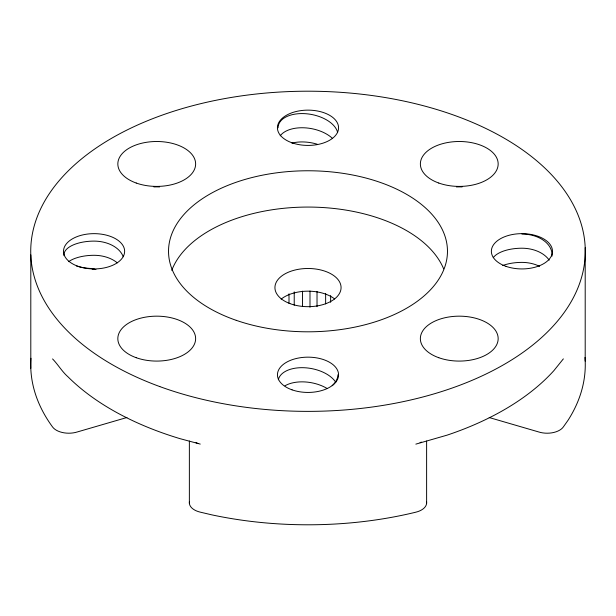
<?xml version="1.0" encoding="UTF-8"?>
<svg xmlns="http://www.w3.org/2000/svg" width="616" height="616" viewBox="0 0 616 616"><rect width="100%" height="100%" fill="white"/><g stroke="black" fill="none" stroke-linecap="round" stroke-linejoin="round"><path stroke-width="0.92" d="M563.355 358.866L553.923 370.593A277.269 160.083 0 0 1 447.023 435.166L415.854 444.128M126.958 417.494L77.385 431.932A17.648 10.187 0 0 1 52.568 426.98A277.269 160.083 0 0 1 30.954 358.266M200.254 444.09L179.934 438.638A277.269 160.083 0 0 1 68.099 376.923C62.031 371.648 58.097 364.587 52.568 358.928M489.204 417.54L538.569 431.916A17.487 10.095 0 0 0 563.355 426.919L568.037 420.274A277.269 160.083 0 0 0 584.984 357.449M585.2 247.678L585.2 361.099M426.618 441.033L426.618 503.334M330.63 295.611L330.63 302.302M325.633 293.393L325.633 303.904M317.024 291.391L317.024 306.676M309.994 291.006L309.994 307.245M302.51 291.129L302.51 306.414M294.225 291.869L294.225 305.243M289.004 293.832L289.004 303.38M189.366 441.017L189.366 503.318M30.8 254.901L30.8 368.322M426.572 501.909A17.648 10.187 0 0 1 415.854 512.181A277.269 160.083 0 0 1 211.765 514.845L200.254 512.142A17.487 10.095 0 0 1 189.412 501.894M198.029 443.458A17.487 10.095 0 0 1 195.988 442.65M421.305 442.042A17.648 10.187 0 0 1 420.081 442.673M153.885 186.925A38.893 22.453 0 0 1 159.583 186.925M456.418 186.925A38.893 22.453 0 0 1 462.115 186.925M171.764 270.347A139.47 80.519 0 0 1 306.683 207.068A139.47 80.519 0 0 1 443.651 268.869M281.127 299.137A33.072 19.096 0 0 1 334.642 298.952M278.093 127.789A30.215 17.263 10.1 0 1 306.129 113.744A30.215 17.263 10.1 0 1 337.66 132.656M280.211 135.813A30.215 17.263 10.1 0 1 304.265 127.797A30.215 17.263 10.1 0 1 332.178 138.146M291.976 143.097A30.215 17.263 10.1 0 1 317.24 144.229M94.071 268.561A30.215 13.729 0 0 1 76.376 265.935M64.002 255.694A30.215 13.729 0 0 1 94.071 241.11A30.215 20.805 0 0 1 123.254 256.749M117.279 262.84A30.215 20.805 0 0 0 94.071 255.294A30.215 13.729 0 0 0 68.646 261.654M92.184 269.492A30.215 13.729 0 0 1 94.071 269.462A30.215 20.805 0 0 1 95.965 269.515M284.969 385.801A30.215 17.263 10.1 0 1 327.058 388.465M278.34 379.741A30.215 17.263 10.1 0 1 304.265 367.729A30.215 17.263 10.1 0 1 335.789 382.32M337.907 374.805A30.215 17.263 -10.1 0 1 332.178 385.701M549.179 260.152A30.215 20.805 0 0 0 521.929 248.21A30.215 13.729 0 0 0 493.27 257.68M539.624 266.366A30.215 20.805 0 0 0 521.929 262.385A30.215 13.729 0 0 0 502.733 265.527M521.929 234.034A30.215 20.805 0 0 1 551.998 256.14M159.806 386.586A277.269 160.083 0 0 0 585.046 257.734A277.269 160.083 0 0 0 179.148 109.54A277.269 160.083 0 0 0 159.806 386.586M438.769 357.711A38.893 22.453 0 0 0 498.144 339.331A38.893 22.453 0 0 0 440.887 318.834A38.893 22.453 0 0 0 438.769 357.711M136.236 357.711A38.893 22.453 0 0 0 195.611 339.331A38.893 22.453 0 0 0 138.354 318.834A38.893 22.453 0 0 0 136.236 357.711M136.236 183.037A38.893 22.453 0 0 0 195.611 164.657A38.893 22.453 0 0 0 138.354 144.167A38.893 22.453 0 0 0 136.236 183.037M438.769 183.037A38.893 22.453 0 0 0 498.144 164.657A38.893 22.453 0 0 0 440.887 144.167A38.893 22.453 0 0 0 438.769 183.037M236.251 320.335A139.47 80.519 0 0 0 447.447 252.637A139.47 80.519 0 0 0 240.302 180.888A139.47 80.519 0 0 0 236.251 320.335M506.013 266.351A30.561 17.641 0 0 0 552.475 251.713A30.561 17.641 0 0 0 507.284 235.805A30.561 17.641 0 0 0 506.013 266.351M292.092 142.843A30.561 17.641 0 0 0 338.554 128.205A30.561 17.641 0 0 0 293.362 112.289A30.561 17.641 0 0 0 292.092 142.843M78.163 266.351A30.561 17.641 0 0 0 124.624 251.713A30.561 17.641 0 0 0 79.433 235.805A30.561 17.641 0 0 0 78.163 266.351M292.092 389.859A30.561 17.641 0 0 0 338.554 375.221A30.561 17.641 0 0 0 293.362 359.313A30.561 17.641 0 0 0 292.092 389.859M289.859 303.549A33.072 19.096 0 0 0 341.018 288.673A33.072 19.096 0 0 0 293.116 270.532A33.072 19.096 0 0 0 289.859 303.549"/></g></svg>
